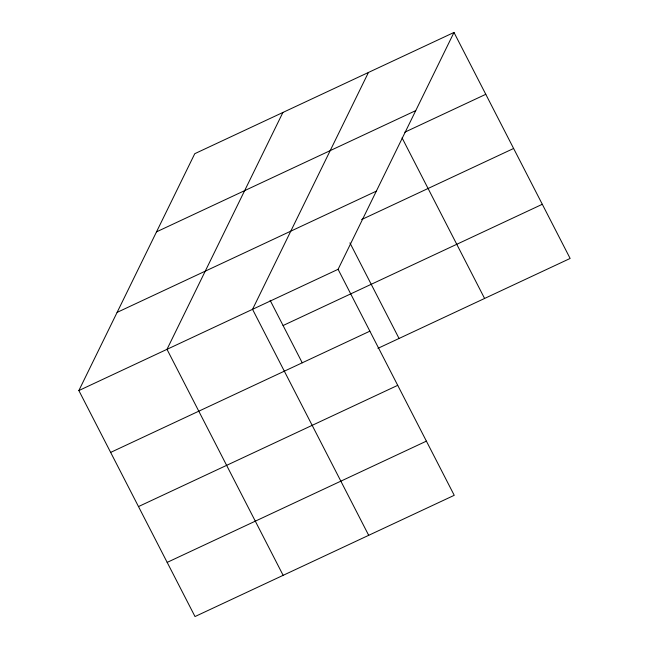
<?xml version="1.0" encoding="UTF-8"?>
<svg xmlns="http://www.w3.org/2000/svg" width="649" height="649" viewBox="0 0 649 649"><rect width="100%" height="100%" fill="white"/><g stroke="black" fill="none" stroke-linecap="round" stroke-linejoin="round"><path stroke-width="0.97" d="M453.992 32.45L338.088 269.311L454.235 495.309L195.008 616.55L78.862 390.552L194.765 153.691L453.992 32.45L570.138 258.448L377.937 348.343M282.899 112.464L166.996 349.324L283.142 575.33M368.445 72.461L252.542 309.322L368.689 535.32M156.514 231.855L415.741 110.614M404.789 132.193L485.785 94.308M117.112 312.388L376.339 191.147M361.639 219.557L513.619 148.475M78.862 390.552L338.088 269.311M283.078 325.522L542.304 204.289M110.655 452.41L369.881 331.168M138.488 506.577L397.715 385.336M167.174 562.383L426.401 441.142M402.064 137.872L484.592 298.459M349.933 242.896L399.054 338.47M270.122 300.317L302.239 362.815"/></g></svg>
